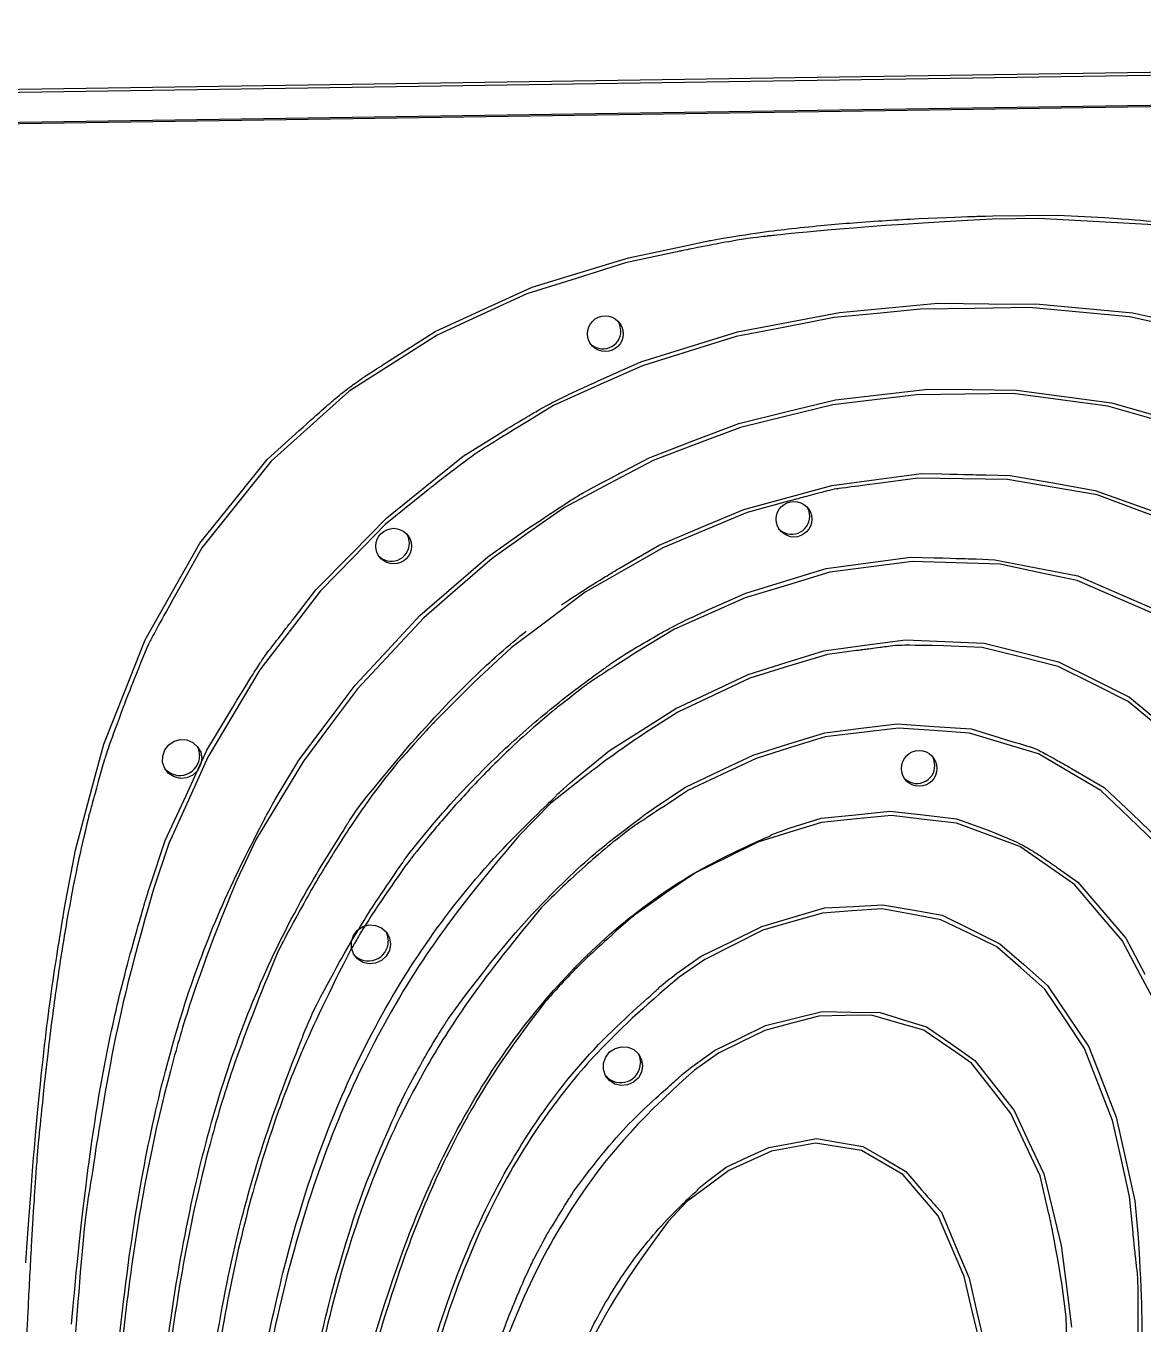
# Model space of a CAD drawing. Header units: millimetres. Extents: x -1640 to 0, y -1584 to 0.
# Drawn here: x -1499.4 to -1313.2, y -1195.6 to -979.3 of the extents above; entities that cross this region are included whole.
import ezdxf

# ---------------------------------------------------------------- set-up
doc = ezdxf.new("R2010")
doc.units = ezdxf.units.MM

msp = doc.modelspace()

# ---------------------------------------------------------------- linework, layer by layer
at = {"color": 7, "linetype": 'Continuous', "lineweight": 25}
for p, q in [((-797.74, -979.28), (-1636.95, -991.91)), ((-797.39, -979.77), (-1636.6, -992.4))]:
    msp.add_line(p, q, dxfattribs=at)
at = {"color": 7, "linetype": 'Continuous'}
for p, q in [((-1510, -995.43), (-1217.02, -991.02)), ((-1217.31, -991.31), (-1363.51, -993.51)), ((-1363.51, -993.51), (-1509.7, -995.72)), ((-1330.63, -1011.36), (-1338.37, -1011.47)), ((-1338.25, -1010.92), (-1327.41, -1010.78)), ((-1320.53, -1011.91), (-1330.63, -1011.36)), ((-1327.41, -1010.78), (-1319.65, -1011.2)), ((-1310.42, -1012.46), (-1320.53, -1011.91)), ((-1407.03, -1020.36), (-1399.01, -1017.89)), ((-1391.45, -1017.02), (-1399.51, -1018.73)), ((-1399.01, -1017.89), (-1392.95, -1016.63)), ((-1415.06, -1022.82), (-1407.03, -1020.36)), ((-1399.51, -1018.73), (-1407.73, -1021.33)), ((-1423.13, -1026.49), (-1415.06, -1022.82)), ((-1407.73, -1021.33), (-1415.94, -1023.93)), ((-1415.94, -1023.93), (-1423.43, -1027.37)), ((-1431.2, -1030.16), (-1423.13, -1026.49)), ((-1372.31, -1028.61), (-1363.81, -1027.01)), ((-1357.51, -1027.16), (-1364.69, -1027.86)), ((-1363.81, -1027.01), (-1355.6, -1026.25)), ((-1350.33, -1026.47), (-1357.51, -1027.16)), ((-1355.6, -1026.25), (-1347.4, -1025.49)), ((-1341.25, -1026.34), (-1350.33, -1026.47)), ((-1347.4, -1025.49), (-1338.94, -1025.56)), ((-1332.17, -1026.21), (-1341.25, -1026.34)), ((-1338.94, -1025.56), (-1330.48, -1025.63)), ((-1323.82, -1026.97), (-1332.17, -1026.21)), ((-1330.48, -1025.63), (-1322.68, -1026.36)), ((-1315.47, -1027.74), (-1323.82, -1026.97)), ((-1322.68, -1026.36), (-1314.88, -1027.1)), ((-1314.88, -1027.1), (-1306.69, -1028.91)), ((-1423.43, -1027.37), (-1430.91, -1030.81)), ((-1372.86, -1029.44), (-1381.03, -1031.03)), ((-1380.82, -1030.22), (-1372.31, -1028.61)), ((-1364.69, -1027.86), (-1372.86, -1029.44)), ((-1306.93, -1029.63), (-1315.47, -1027.74)), ((-1438.4, -1034.75), (-1431.2, -1030.16)), ((-1430.91, -1030.81), (-1438.22, -1035.48)), ((-1388.88, -1032.74), (-1380.82, -1030.22)), ((-1381.03, -1031.03), (-1388.85, -1033.45)), ((-1396.95, -1035.26), (-1388.88, -1032.74)), ((-1388.85, -1033.45), (-1396.66, -1035.88)), ((-1438.22, -1035.48), (-1445.53, -1040.15)), ((-1404.14, -1038.46), (-1396.95, -1035.26)), ((-1396.66, -1035.88), (-1404.08, -1039.19)), ((-1445.53, -1040.15), (-1452.05, -1045.98)), ((-1404.08, -1039.19), (-1411.5, -1042.51)), ((-1356.77, -1040.69), (-1349.08, -1039.8)), ((-1349.08, -1039.8), (-1341.68, -1039.87)), ((-1341.68, -1039.87), (-1334.28, -1039.94)), ((-1334.28, -1039.94), (-1326.37, -1040.99)), ((-1364.94, -1042.4), (-1372.62, -1044.29)), ((-1372.53, -1043.54), (-1364.46, -1041.57)), ((-1357.96, -1041.56), (-1364.94, -1042.4)), ((-1364.46, -1041.57), (-1356.77, -1040.69)), ((-1350.98, -1040.72), (-1357.96, -1041.56)), ((-1342.93, -1040.61), (-1350.98, -1040.72)), ((-1334.87, -1040.5), (-1342.93, -1040.61)), ((-1326.96, -1041.55), (-1334.87, -1040.5)), ((-1319.06, -1042.61), (-1326.96, -1041.55)), ((-1326.37, -1040.99), (-1318.47, -1042.05)), ((-1318.47, -1042.05), (-1310.86, -1044.26)), ((-1411.5, -1042.51), (-1415.83, -1045.16)), ((-1380.59, -1045.52), (-1372.53, -1043.54)), ((-1372.62, -1044.29), (-1380.3, -1046.18)), ((-1311.31, -1044.84), (-1319.06, -1042.61)), ((-1459.21, -1051.53), (-1453.88, -1046.69)), ((-1452.05, -1045.98), (-1458.56, -1051.81)), ((-1388.08, -1048.36), (-1380.59, -1045.52)), ((-1380.3, -1046.18), (-1387.6, -1048.92)), ((-1426.55, -1050.94), (-1421.29, -1047.67)), ((-1395.56, -1051.21), (-1388.08, -1048.36)), ((-1387.6, -1048.92), (-1394.9, -1051.67)), ((-1432.9, -1056.08), (-1426.55, -1050.94)), ((-1464.82, -1058.5), (-1459.21, -1051.53)), ((-1458.56, -1051.81), (-1464.33, -1059.02)), ((-1394.9, -1051.67), (-1402.28, -1055.59)), ((-1399.67, -1053.39), (-1395.56, -1051.21)), ((-1365.11, -1055.82), (-1357.64, -1054.83)), ((-1357.64, -1054.83), (-1350.16, -1053.83)), ((-1350.75, -1054.63), (-1357.35, -1055.49)), ((-1343.28, -1054.73), (-1350.75, -1054.63)), ((-1350.16, -1053.83), (-1346.8, -1053.91)), ((-1335.81, -1054.83), (-1343.28, -1054.73)), ((-1339.38, -1054.08), (-1335.33, -1054.17)), ((-1328.35, -1056.12), (-1335.81, -1054.83)), ((-1335.33, -1054.17), (-1328.25, -1055.41)), ((-1328.25, -1055.41), (-1321.17, -1056.65)), ((-1432.94, -1056.99), (-1439.56, -1062.33)), ((-1439.26, -1061.23), (-1432.9, -1056.08)), ((-1402.28, -1055.59), (-1409.66, -1059.51)), ((-1372.45, -1057.83), (-1365.11, -1055.82)), ((-1320.88, -1057.41), (-1328.35, -1056.12)), ((-1321.17, -1056.65), (-1314.2, -1059.16)), ((-1314.16, -1059.89), (-1320.88, -1057.41)), ((-1470.43, -1065.47), (-1464.82, -1058.5)), ((-1464.33, -1059.02), (-1470.11, -1066.24)), ((-1409.66, -1059.51), (-1415.69, -1063.75)), ((-1379.78, -1059.85), (-1372.45, -1057.83)), ((-1372.3, -1058.47), (-1379.2, -1060.37)), ((-1314.2, -1059.16), (-1307.23, -1061.67)), ((-1445.19, -1067.23), (-1439.26, -1061.23)), ((-1386.83, -1062.81), (-1379.78, -1059.85)), ((-1379.2, -1060.37), (-1386.24, -1063.3)), ((-1307.43, -1062.37), (-1314.16, -1059.89)), ((-1439.56, -1062.33), (-1444.94, -1067.88)), ((-1422.45, -1067.71), (-1415.91, -1063.14)), ((-1415.69, -1063.75), (-1421.71, -1067.98)), ((-1393.87, -1065.76), (-1386.83, -1062.81)), ((-1386.24, -1063.3), (-1393.29, -1066.24)), ((-1474.99, -1073.52), (-1470.43, -1065.47)), ((-1470.11, -1066.24), (-1474.31, -1073.69)), ((-1400.48, -1069.61), (-1393.87, -1065.76)), ((-1393.29, -1066.24), (-1399.75, -1069.94)), ((-1451.12, -1073.22), (-1445.19, -1067.23)), ((-1444.94, -1067.88), (-1450.32, -1073.42)), ((-1428.11, -1072.6), (-1422.45, -1067.71)), ((-1421.71, -1067.98), (-1427.42, -1072.94)), ((-1359.02, -1068.74), (-1351.99, -1067.79)), ((-1351.99, -1067.79), (-1348.03, -1067.88)), ((-1341, -1068.09), (-1337.93, -1068.21)), ((-1337.93, -1068.21), (-1331.01, -1069.56)), ((-1399.75, -1069.94), (-1406.21, -1073.64)), ((-1372.74, -1071.72), (-1366.06, -1069.69)), ((-1365.4, -1070.31), (-1372.48, -1072.43)), ((-1366.06, -1069.69), (-1359.02, -1068.74)), ((-1358.55, -1069.42), (-1365.4, -1070.31)), ((-1351.7, -1068.53), (-1358.55, -1069.42)), ((-1344.37, -1068.75), (-1351.7, -1068.53)), ((-1337.05, -1068.97), (-1344.37, -1068.75)), ((-1330.61, -1070.33), (-1337.05, -1068.97)), ((-1331.01, -1069.56), (-1324.08, -1070.91)), ((-1324.17, -1071.68), (-1330.61, -1070.33)), ((-1433.77, -1077.5), (-1428.11, -1072.6)), ((-1372.48, -1072.43), (-1379.56, -1074.55)), ((-1379.42, -1073.76), (-1372.74, -1071.72)), ((-1317.7, -1074.48), (-1324.17, -1071.68)), ((-1324.08, -1070.91), (-1317.7, -1073.69)), ((-1479.55, -1081.56), (-1474.99, -1073.52)), ((-1450.32, -1073.42), (-1455.39, -1079.99)), ((-1454.74, -1077.93), (-1451.12, -1073.22)), ((-1427.42, -1072.94), (-1433.13, -1077.9)), ((-1406.21, -1073.64), (-1412.38, -1078.26)), ((-1385.5, -1076.47), (-1379.42, -1073.76)), ((-1379.56, -1074.55), (-1385.43, -1077.17)), ((-1317.7, -1073.69), (-1311.31, -1076.47)), ((-1311.22, -1077.27), (-1317.7, -1074.48)), ((-1439.15, -1083.31), (-1433.77, -1077.5)), ((-1433.13, -1077.9), (-1438.63, -1083.8)), ((-1412.38, -1078.26), (-1418.56, -1082.87)), ((-1385.43, -1077.17), (-1391.3, -1079.79)), ((-1455.39, -1079.99), (-1460.47, -1086.56)), ((-1391.3, -1079.79), (-1397.91, -1083.8)), ((-1483.01, -1090.26), (-1479.55, -1081.56)), ((-1444.54, -1089.12), (-1439.15, -1083.31)), ((-1418.56, -1082.87), (-1423.89, -1087.83)), ((-1372.72, -1085.36), (-1366.41, -1083.39)), ((-1366.41, -1083.39), (-1359.61, -1082.47)), ((-1360.99, -1083.36), (-1365.83, -1084)), ((-1359.61, -1082.47), (-1352.8, -1081.55)), ((-1352.8, -1081.55), (-1346.24, -1081.84)), ((-1340.05, -1082.81), (-1346.44, -1082.55)), ((-1346.24, -1081.84), (-1339.68, -1082.13)), ((-1333.69, -1084.4), (-1340.05, -1082.81)), ((-1339.68, -1082.13), (-1333.48, -1083.69)), ((-1438.63, -1083.8), (-1444.14, -1089.71)), ((-1379.03, -1087.32), (-1372.72, -1085.36)), ((-1365.83, -1084), (-1372.29, -1085.97)), ((-1327.33, -1085.99), (-1333.69, -1084.4)), ((-1333.48, -1083.69), (-1327.29, -1085.24)), ((-1327.29, -1085.24), (-1321.38, -1088.17)), ((-1460.47, -1086.56), (-1464.79, -1093.84)), ((-1385.05, -1090.16), (-1379.03, -1087.32)), ((-1372.29, -1085.97), (-1378.74, -1087.94)), ((-1321.51, -1088.91), (-1327.33, -1085.99)), ((-1449.24, -1095.35), (-1444.54, -1089.12)), ((-1444.14, -1089.71), (-1448.66, -1095.74)), ((-1378.74, -1087.94), (-1384.76, -1090.77)), ((-1315.68, -1091.83), (-1321.51, -1088.91)), ((-1321.38, -1088.17), (-1315.47, -1091.1)), ((-1486.46, -1098.95), (-1483.01, -1090.26)), ((-1391.07, -1093), (-1385.05, -1090.16)), ((-1384.76, -1090.77), (-1390.78, -1093.6)), ((-1310.54, -1096.1), (-1315.68, -1091.83)), ((-1315.47, -1091.1), (-1310.24, -1095.46)), ((-1469.29, -1099.96), (-1464.97, -1092.77)), ((-1464.79, -1093.84), (-1469.12, -1101.12)), ((-1396.62, -1096.51), (-1391.07, -1093)), ((-1390.78, -1093.6), (-1396.07, -1096.98)), ((-1453.95, -1101.59), (-1449.24, -1095.35)), ((-1448.66, -1095.74), (-1453.18, -1101.76)), ((-1402.17, -1100.02), (-1396.62, -1096.51)), ((-1366.25, -1097.05), (-1360.21, -1096.3)), ((-1360.21, -1096.3), (-1354.17, -1095.54)), ((-1354, -1096.26), (-1360.09, -1097)), ((-1354.17, -1095.54), (-1348.02, -1095.98)), ((-1348.08, -1096.68), (-1354, -1096.26)), ((-1348.02, -1095.98), (-1341.87, -1096.41)), ((-1341.87, -1096.41), (-1337.18, -1097.84)), ((-1372.23, -1098.9), (-1366.25, -1097.05)), ((-1366.19, -1097.73), (-1371.96, -1099.52)), ((-1360.09, -1097), (-1366.19, -1097.73)), ((-1342.16, -1097.1), (-1348.08, -1096.68)), ((-1336.41, -1098.83), (-1342.16, -1097.1)), ((-1488.83, -1107.77), (-1486.46, -1098.95)), ((-1472.75, -1107.48), (-1469.29, -1099.96)), ((-1407.93, -1104.71), (-1402.17, -1100.02)), ((-1383.85, -1103.43), (-1378.21, -1100.75)), ((-1378.21, -1100.75), (-1372.23, -1098.9)), ((-1371.96, -1099.52), (-1377.73, -1101.31)), ((-1330.66, -1100.56), (-1336.41, -1098.83)), ((-1325.45, -1103.62), (-1330.66, -1100.56)), ((-1469.12, -1101.12), (-1472.36, -1108.3)), ((-1457.88, -1108.15), (-1453.95, -1101.59)), ((-1453.18, -1101.76), (-1457.11, -1108.26)), ((-1377.73, -1101.31), (-1383.4, -1103.99)), ((-1325.15, -1102.97), (-1319.69, -1106.14)), ((-1406.65, -1104.58), (-1411.94, -1108.8)), ((-1389.48, -1106.12), (-1383.85, -1103.43)), ((-1383.4, -1103.99), (-1389.08, -1106.67)), ((-1320.23, -1106.68), (-1325.45, -1103.62)), ((-1394.57, -1109.47), (-1389.48, -1106.12)), ((-1389.08, -1106.67), (-1392.9, -1109.19)), ((-1315.57, -1111.13), (-1320.23, -1106.68)), ((-1319.69, -1106.14), (-1315.1, -1110.52)), ((-1491.19, -1116.58), (-1488.83, -1107.77)), ((-1476.22, -1115), (-1472.75, -1107.48)), ((-1472.36, -1108.3), (-1475.61, -1115.47)), ((-1457.11, -1108.26), (-1461.04, -1114.76)), ((-1411.94, -1108.8), (-1417.25, -1114.21)), ((-1372.02, -1112.86), (-1366.84, -1111.29)), ((-1366.84, -1111.29), (-1361.12, -1110.69)), ((-1360.95, -1111.41), (-1366.79, -1111.98)), ((-1361.12, -1110.69), (-1355.4, -1110.09)), ((-1355.12, -1110.84), (-1360.95, -1111.41)), ((-1355.4, -1110.09), (-1349.84, -1110.74)), ((-1349.7, -1111.48), (-1355.12, -1110.84)), ((-1349.84, -1110.74), (-1344.28, -1111.38)), ((-1344.28, -1112.12), (-1349.7, -1111.48)), ((-1344.28, -1111.38), (-1339.05, -1113.28)), ((-1310.9, -1115.58), (-1315.57, -1111.13)), ((-1315.1, -1110.52), (-1310.5, -1114.9)), ((-1372.1, -1113.62), (-1377.4, -1115.26)), ((-1366.79, -1111.98), (-1372.1, -1113.62)), ((-1339.02, -1114.06), (-1344.28, -1112.12)), ((-1478.76, -1122.55), (-1476.22, -1115)), ((-1475.61, -1115.47), (-1478.16, -1123.08)), ((-1461.04, -1114.76), (-1464.28, -1121.6)), ((-1377.4, -1115.26), (-1382.59, -1117.82)), ((-1333.75, -1115.99), (-1339.02, -1114.06)), ((-1329.2, -1119.16), (-1333.75, -1115.99)), ((-1492.84, -1125.33), (-1491.19, -1116.58)), ((-1382.59, -1117.82), (-1387.79, -1120.37)), ((-1324.65, -1122.32), (-1329.2, -1119.16)), ((-1327.3, -1119.64), (-1324.06, -1121.92)), ((-1387.79, -1120.37), (-1392.58, -1123.63)), ((-1320.67, -1126.99), (-1324.65, -1122.32)), ((-1324.06, -1121.92), (-1320.07, -1126.58)), ((-1371.55, -1127.77), (-1366.32, -1126.24)), ((-1361.7, -1126.73), (-1366.62, -1127.09)), ((-1366.32, -1126.24), (-1361.48, -1125.97)), ((-1356.78, -1126.38), (-1361.7, -1126.73)), ((-1361.48, -1125.97), (-1356.65, -1125.71)), ((-1351.84, -1127.29), (-1356.78, -1126.38)), ((-1356.65, -1125.71), (-1351.67, -1126.57)), ((-1351.67, -1126.57), (-1346.7, -1127.42)), ((-1320.07, -1126.58), (-1316.08, -1131.25)), ((-1376.78, -1129.31), (-1371.55, -1127.77)), ((-1371.6, -1128.51), (-1376.59, -1129.94)), ((-1366.62, -1127.09), (-1371.6, -1128.51)), ((-1346.9, -1128.2), (-1351.84, -1127.29)), ((-1342.24, -1130.45), (-1346.9, -1128.2)), ((-1346.7, -1127.42), (-1341.88, -1129.82)), ((-1316.69, -1131.65), (-1320.67, -1126.99)), ((-1381.82, -1131.8), (-1376.78, -1129.31)), ((-1376.59, -1129.94), (-1381.44, -1132.37)), ((-1337.58, -1132.7), (-1342.24, -1130.45)), ((-1341.88, -1129.82), (-1337.07, -1132.21)), ((-1386.86, -1134.29), (-1381.82, -1131.8)), ((-1381.44, -1132.37), (-1386.28, -1134.8)), ((-1333.57, -1136.22), (-1337.58, -1132.7)), ((-1337.07, -1132.21), (-1333.1, -1135.68)), ((-1313.61, -1137.44), (-1316.69, -1131.65)), ((-1316.08, -1131.25), (-1312.93, -1137.24)), ((-1390.97, -1137.15), (-1386.86, -1134.29)), ((-1386.28, -1134.8), (-1390.54, -1137.75)), ((-1329.55, -1139.74), (-1333.57, -1136.22)), ((-1333.1, -1135.68), (-1329.14, -1139.16)), ((-1310.52, -1143.22), (-1313.61, -1137.44)), ((-1326.24, -1144.69), (-1329.55, -1139.74)), ((-1329.14, -1139.16), (-1325.71, -1144.25)), ((-1371.43, -1144.67), (-1366.69, -1143.5)), ((-1366.69, -1143.5), (-1361.86, -1143.59)), ((-1358.49, -1144.11), (-1362.89, -1144.18)), ((-1361.86, -1143.59), (-1357.03, -1143.67)), ((-1354.11, -1145.36), (-1358.49, -1144.11)), ((-1357.03, -1143.67), (-1353.16, -1144.85)), ((-1380.4, -1147.91), (-1376.17, -1145.84)), ((-1371.76, -1145.45), (-1376.25, -1146.64)), ((-1376.17, -1145.84), (-1371.43, -1144.67)), ((-1367.28, -1144.25), (-1371.76, -1145.45)), ((-1362.89, -1144.18), (-1367.28, -1144.25)), ((-1349.73, -1146.6), (-1354.11, -1145.36)), ((-1353.16, -1144.85), (-1349.3, -1146.02)), ((-1349.3, -1146.02), (-1345.27, -1148.84)), ((-1322.94, -1149.64), (-1326.24, -1144.69)), ((-1325.71, -1144.25), (-1322.27, -1149.35)), ((-1384.63, -1149.97), (-1380.4, -1147.91)), ((-1376.25, -1146.64), (-1380.13, -1148.53)), ((-1348.39, -1147.52), (-1349.73, -1146.6)), ((-1388.43, -1152.69), (-1384.63, -1149.97)), ((-1384.01, -1150.42), (-1387.98, -1153.24)), ((-1380.13, -1148.53), (-1384.01, -1150.42)), ((-1345.27, -1148.84), (-1341.24, -1151.67)), ((-1341.83, -1152.08), (-1344.44, -1150.26)), ((-1320.61, -1155.65), (-1322.94, -1149.64)), ((-1322.27, -1149.35), (-1319.97, -1155.22)), ((-1338.54, -1156.28), (-1341.83, -1152.08)), ((-1341.24, -1151.67), (-1337.97, -1155.83)), ((-1335.25, -1160.48), (-1338.54, -1156.28)), ((-1337.97, -1155.83), (-1334.7, -1159.98)), ((-1318.27, -1161.66), (-1320.61, -1155.65)), ((-1319.97, -1155.22), (-1317.67, -1161.09)), ((-1332.82, -1165.68), (-1335.25, -1160.48)), ((-1334.7, -1159.98), (-1332.23, -1165.25)), ((-1317.67, -1161.09), (-1316.13, -1168.05)), ((-1316.86, -1167.98), (-1318.27, -1161.66)), ((-1375.59, -1166.14), (-1371.63, -1165.4)), ((-1371.63, -1165.4), (-1367.67, -1164.66)), ((-1367.8, -1165.42), (-1371.48, -1166.09)), ((-1363.99, -1166.02), (-1367.8, -1165.42)), ((-1367.67, -1164.66), (-1363.8, -1165.31)), ((-1363.8, -1165.31), (-1359.92, -1165.96)), ((-1330.38, -1170.88), (-1332.82, -1165.68)), ((-1332.23, -1165.25), (-1329.75, -1170.51)), ((-1382.7, -1169.41), (-1379.14, -1167.77)), ((-1379.14, -1167.77), (-1375.59, -1166.14)), ((-1375.16, -1166.77), (-1378.71, -1168.38)), ((-1371.48, -1166.09), (-1375.16, -1166.77)), ((-1360.17, -1166.62), (-1363.99, -1166.02)), ((-1356.72, -1168.64), (-1360.17, -1166.62)), ((-1359.92, -1165.96), (-1356.33, -1168.06)), ((-1382.25, -1169.98), (-1385.78, -1172.6)), ((-1385.61, -1171.57), (-1382.7, -1169.41)), ((-1378.71, -1168.38), (-1382.25, -1169.98)), ((-1353.27, -1170.65), (-1356.72, -1168.64)), ((-1356.33, -1168.06), (-1352.73, -1170.16)), ((-1315.44, -1174.29), (-1316.86, -1167.98)), ((-1316.13, -1168.05), (-1314.58, -1175.01)), ((-1350.33, -1174.09), (-1353.27, -1170.65)), ((-1352.73, -1170.16), (-1350.77, -1172.46)), ((-1328.94, -1176.97), (-1330.38, -1170.88)), ((-1329.75, -1170.51), (-1328.3, -1176.49)), ((-1385.78, -1172.6), (-1389.31, -1175.22)), ((-1347.38, -1177.53), (-1350.33, -1174.09)), ((-1314.87, -1180.32), (-1315.44, -1174.29)), ((-1389.31, -1175.22), (-1392.35, -1178.48)), ((-1347.8, -1175.85), (-1346.8, -1176.94)), ((-1328.3, -1176.49), (-1326.85, -1182.46)), ((-1314.58, -1175.01), (-1314, -1181.15)), ((-1345.21, -1182.59), (-1347.38, -1177.53)), ((-1346.8, -1176.94), (-1344.51, -1182.44)), ((-1343.04, -1187.65), (-1345.21, -1182.59)), ((-1344.51, -1182.44), (-1342.21, -1187.93)), ((-1326.85, -1182.46), (-1325.98, -1189.28)), ((-1341.73, -1193.16), (-1343.04, -1187.65)), ((-1342.21, -1187.93), (-1340.89, -1193.58)), ((-1326.03, -1194.37), (-1326.77, -1188.71)), ((-1325.98, -1189.28), (-1325.11, -1196.11)), ((-1340.41, -1198.66), (-1341.73, -1193.16)), ((-1340.89, -1193.58), (-1339.56, -1199.23)), ((-1325.74, -1203.1), (-1326.03, -1194.37))]:
    msp.add_line(p, q, dxfattribs=at)
at = {"color": 7, "linetype": 'Continuous', "lineweight": 25, "flags": 128}
for points in [[(-1400.24, -1030.08), (-1400.41, -1029.07), (-1400.6, -1028.66)], [(-1368.78, -1060.98), (-1368.95, -1059.97), (-1369.14, -1059.56)], [(-1435.51, -1065.47), (-1435.69, -1064.46), (-1435.88, -1064.05)], [(-1470.14, -1101.35), (-1470.32, -1102.41), (-1470.84, -1103.36), (-1471.63, -1104.1), (-1472.62, -1104.55), (-1473.7, -1104.65), (-1474.74, -1104.4), (-1475.65, -1103.83), (-1476.3, -1103), (-1476.65, -1101.99), (-1476.64, -1100.92), (-1476.29, -1099.9), (-1475.62, -1099.04), (-1474.72, -1098.44), (-1473.67, -1098.17), (-1472.6, -1098.24), (-1471.61, -1098.65), (-1470.82, -1099.37), (-1470.31, -1100.3), (-1470.14, -1101.35)], [(-1470.9, -1099.26), (-1470.66, -1099.8), (-1470.49, -1100.86)], [(-1347.91, -1102.5), (-1348.08, -1101.49), (-1348.27, -1101.07)], [(-1438.68, -1132.26), (-1438.86, -1133.31), (-1439.38, -1134.26), (-1440.18, -1135), (-1441.17, -1135.45), (-1442.24, -1135.55), (-1443.29, -1135.3), (-1444.19, -1134.73), (-1444.85, -1133.9), (-1445.19, -1132.89), (-1445.19, -1131.82), (-1444.83, -1130.8), (-1444.17, -1129.94), (-1443.26, -1129.34), (-1442.21, -1129.07), (-1441.14, -1129.14), (-1440.15, -1129.55), (-1439.36, -1130.27), (-1438.85, -1131.2), (-1438.68, -1132.26)], [(-1439.45, -1130.16), (-1439.2, -1130.7), (-1439.03, -1131.76)], [(-1396.64, -1152.54), (-1396.82, -1153.6), (-1397.34, -1154.55), (-1398.14, -1155.28), (-1399.13, -1155.73), (-1400.21, -1155.83), (-1401.25, -1155.59), (-1402.15, -1155.01), (-1402.81, -1154.18), (-1403.15, -1153.17), (-1403.15, -1152.1), (-1402.79, -1151.08), (-1402.13, -1150.23), (-1401.22, -1149.63), (-1400.18, -1149.35), (-1399.1, -1149.42), (-1398.11, -1149.84), (-1397.32, -1150.55), (-1396.81, -1151.48), (-1396.64, -1152.54)], [(-1397.41, -1150.45), (-1397.17, -1150.99), (-1396.99, -1152.04)]]:
    msp.add_lwpolyline(points, dxfattribs=at)
at = {"color": 7, "linetype": 'Continuous', "lineweight": 25}
for centre in [(-1402.86, -1030.56), (-1371.4, -1061.46), (-1438.13, -1065.95), (-1350.53, -1102.98)]:
    msp.add_circle(centre, 2.97, dxfattribs=at)
for centre, radius, start, end in [((-1403.25, -1030.06), 3.01, 222.2822, 359.6916), ((-1371.79, -1060.96), 3.01, 222.2822, 359.6916), ((-1438.52, -1065.46), 3.01, 222.2822, 359.6916), ((-1473.8, -1100.85), 3.31, 221.6398, 359.8019), ((-1350.92, -1102.48), 3.01, 222.2822, 359.6916), ((-1442.34, -1131.75), 3.31, 221.6398, 359.8019), ((-1400.31, -1152.03), 3.31, 221.6398, 359.8019)]:
    msp.add_arc(centre, radius, start, end, dxfattribs=at)
at = {"color": 7, "linetype": 'Continuous'}
for points, knots in [([(-1384.7, -1014.89), (-1378.42, -1013.81), (-1370.33, -1012.82), (-1361.08, -1011.98), (-1349.52, -1011.26), (-1338.25, -1010.92), (-1342.01, -1011.01), (-1338.25, -1010.92)], [0, 0, 0, 0, 0.136403, 0.310763, 0.509833, 0.75799, 1, 1, 1, 1]), ([(-1338.37, -1011.47), (-1361.03, -1012.64), (-1380.16, -1014.85), (-1373.79, -1014.02), (-1380.16, -1014.85)], [0, 0, 0, 0, 0.5411465, 1, 1, 1, 1]), ([(-1319.64, -1011.2), (-1315.41, -1011.48), (-1310.52, -1011.9), (-1303.1, -1012.68), (-1305.57, -1012.41), (-1303.1, -1012.68)], [0, 0, 0, 0, 0.255455, 0.5507, 1, 1, 1, 1]), ([(-1392.95, -1016.63), (-1387.5, -1015.49), (-1384.7, -1014.89), (-1385.63, -1015.09), (-1384.7, -1014.89)], [0, 0, 0, 0, 0.659997, 1, 1, 1, 1]), ([(-1380.16, -1014.85), (-1382.34, -1015.22), (-1385.55, -1015.82), (-1391.45, -1017.02), (-1389.48, -1016.61), (-1391.45, -1017.02)], [0, 0, 0, 0, 0.192407, 0.477037, 1, 1, 1, 1]), ([(-1453.88, -1046.69), (-1450.24, -1043.41), (-1447.65, -1041.14), (-1445.46, -1039.42), (-1442.58, -1037.43), (-1438.4, -1034.75), (-1439.8, -1035.64), (-1438.4, -1034.75)], [0, 0, 0, 0, 0.250016, 0.425947, 0.567873, 0.746507, 1, 1, 1, 1]), ([(-1421.29, -1047.67), (-1417.29, -1045.21), (-1414.24, -1043.4), (-1411.63, -1041.97), (-1408.38, -1040.38), (-1404.14, -1038.46), (-1405.56, -1039.1), (-1404.14, -1038.46)], [0, 0, 0, 0, 0.241273, 0.422969, 0.575854, 0.761157, 1, 1, 1, 1]), ([(-1415.83, -1045.16), (-1420.27, -1047.89), (-1423.24, -1049.72), (-1422.25, -1049.11), (-1423.24, -1049.72)], [0, 0, 0, 0, 0.598834, 1, 1, 1, 1]), ([(-1423.24, -1049.72), (-1425.22, -1051.07), (-1428, -1053.13), (-1432.94, -1056.99), (-1431.3, -1055.69), (-1432.94, -1056.99)], [0, 0, 0, 0, 0.19757, 0.483278, 1, 1, 1, 1]), ([(-1406.57, -1057.07), (-1402.94, -1055.13), (-1399.67, -1053.39), (-1400.76, -1053.97), (-1399.67, -1053.39)], [0, 0, 0, 0, 0.526611, 1, 1, 1, 1]), ([(-1346.8, -1053.91), (-1342.74, -1054.01), (-1339.38, -1054.08), (-1340.5, -1054.06), (-1339.38, -1054.08)], [0, 0, 0, 0, 0.546503, 1, 1, 1, 1]), ([(-1415.91, -1063.14), (-1409.87, -1059.09), (-1407.94, -1057.87), (-1406.57, -1057.07), (-1407.03, -1057.34), (-1406.57, -1057.07)], [0, 0, 0, 0, 0.652941, 0.857885, 1, 1, 1, 1]), ([(-1364.68, -1056.47), (-1365.87, -1056.75), (-1367.74, -1057.24), (-1372.3, -1058.47), (-1370.78, -1058.06), (-1372.3, -1058.47)], [0, 0, 0, 0, 0.155278, 0.399983, 1, 1, 1, 1]), ([(-1357.35, -1055.49), (-1362.68, -1056.2), (-1364.68, -1056.47), (-1364.01, -1056.38), (-1364.68, -1056.47)], [0, 0, 0, 0, 0.727722, 1, 1, 1, 1]), ([(-1348.03, -1067.88), (-1343.88, -1068), (-1341, -1068.09), (-1341.96, -1068.06), (-1341, -1068.09)], [0, 0, 0, 0, 0.590503, 1, 1, 1, 1]), ([(-1410.18, -1075.75), (-1408.2, -1074.39), (-1405.41, -1072.6), (-1400.48, -1069.61), (-1402.13, -1070.6), (-1400.48, -1069.61)], [0, 0, 0, 0, 0.209322, 0.497677, 1, 1, 1, 1]), ([(-1474.31, -1073.69), (-1476.18, -1077.03), (-1477.76, -1079.9), (-1478.65, -1081.56), (-1479.11, -1082.49), (-1478.95, -1082.18), (-1479.11, -1082.49)], [0, 0, 0, 0, 0.382125, 0.708936, 0.896911, 1, 1, 1, 1]), ([(-1400.22, -1084.37), (-1395.45, -1081.46), (-1391.91, -1079.48), (-1389.09, -1078.1), (-1385.5, -1076.47), (-1386.7, -1077.01), (-1385.5, -1076.47)], [0, 0, 0, 0, 0.33406, 0.576566, 0.764456, 1, 1, 1, 1]), ([(-1459.51, -1084.11), (-1458.66, -1083.01), (-1457.32, -1081.27), (-1454.74, -1077.93), (-1455.6, -1079.04), (-1454.74, -1077.93)], [0, 0, 0, 0, 0.177463, 0.458837, 1, 1, 1, 1]), ([(-1443.9, -1109.33), (-1436.71, -1100.28), (-1428.39, -1091.23), (-1421.88, -1084.96), (-1416.06, -1080.11), (-1418.02, -1081.7), (-1416.06, -1080.11)], [0, 0, 0, 0, 0.285821, 0.58961, 0.812881, 1, 1, 1, 1]), ([(-1479.11, -1082.49), (-1481.48, -1088.23), (-1484.01, -1094.81), (-1485.66, -1099.37), (-1486.64, -1102.41), (-1486.32, -1101.39), (-1486.64, -1102.41)], [0, 0, 0, 0, 0.291359, 0.62235, 0.849928, 1, 1, 1, 1]), ([(-1354.5, -1082.51), (-1355.69, -1082.66), (-1357.52, -1082.91), (-1360.99, -1083.36), (-1359.84, -1083.21), (-1360.99, -1083.36)], [0, 0, 0, 0, 0.183112, 0.465719, 1, 1, 1, 1]), ([(-1346.44, -1082.55), (-1351.96, -1082.43), (-1354.5, -1082.51), (-1353.65, -1082.47), (-1354.5, -1082.51)], [0, 0, 0, 0, 0.684969, 1, 1, 1, 1]), ([(-1464.97, -1092.77), (-1462.99, -1089.53), (-1461.23, -1086.71), (-1460.16, -1085.06), (-1459.51, -1084.11), (-1459.73, -1084.42), (-1459.51, -1084.11)], [0, 0, 0, 0, 0.370692, 0.694945, 0.887151, 1, 1, 1, 1]), ([(-1435.61, -1117.2), (-1430.5, -1110.81), (-1424.18, -1104.04), (-1417.11, -1097.34), (-1408.46, -1090.14), (-1400.22, -1084.37), (-1403, -1086.24), (-1400.22, -1084.37)], [0, 0, 0, 0, 0.168834, 0.359874, 0.560679, 0.79263, 1, 1, 1, 1]), ([(-1397.91, -1083.8), (-1403.75, -1087.5), (-1405.49, -1088.68), (-1406.62, -1089.51), (-1406.25, -1089.23), (-1406.62, -1089.51)], [0, 0, 0, 0, 0.663443, 0.865175, 1, 1, 1, 1]), ([(-1423.89, -1087.83), (-1429.25, -1093.06), (-1432.72, -1096.71), (-1431.57, -1095.49), (-1432.72, -1096.71)], [0, 0, 0, 0, 0.598037, 1, 1, 1, 1]), ([(-1406.62, -1089.51), (-1409.36, -1091.67), (-1411.82, -1093.59), (-1411, -1092.95), (-1411.82, -1093.59)], [0, 0, 0, 0, 0.52809, 1, 1, 1, 1]), ([(-1411.82, -1093.59), (-1416.26, -1097.33), (-1421.2, -1102.03), (-1426.25, -1107.28), (-1431.79, -1113.57), (-1436.25, -1119.32), (-1434.79, -1117.38), (-1436.25, -1119.32)], [0, 0, 0, 0, 0.163044, 0.354793, 0.559353, 0.795028, 1, 1, 1, 1]), ([(-1432.72, -1096.71), (-1435.85, -1100.2), (-1437.44, -1101.96), (-1436.91, -1101.37), (-1437.44, -1101.96)], [0, 0, 0, 0, 0.664411, 1, 1, 1, 1]), ([(-1396.07, -1096.98), (-1398.86, -1098.85), (-1402.05, -1101.1), (-1406.65, -1104.58), (-1405.12, -1103.41), (-1406.65, -1104.58)], [0, 0, 0, 0, 0.258239, 0.557433, 1, 1, 1, 1]), ([(-1337.18, -1097.84), (-1333.24, -1099.04), (-1331.55, -1099.53), (-1332.12, -1099.37), (-1331.55, -1099.53)], [0, 0, 0, 0, 0.700419, 1, 1, 1, 1]), ([(-1331.55, -1099.53), (-1331.07, -1099.73), (-1330.44, -1100.04), (-1328.85, -1100.88), (-1325.15, -1102.97), (-1326.38, -1102.26), (-1325.15, -1102.97)], [0, 0, 0, 0, 0.0714322, 0.1689657, 0.4155232, 1, 1, 1, 1]), ([(-1486.64, -1102.41), (-1487.2, -1104.47), (-1487.89, -1107.01), (-1488.99, -1111.02), (-1488.62, -1109.68), (-1488.99, -1111.02)], [0, 0, 0, 0, 0.23902, 0.534051, 1, 1, 1, 1]), ([(-1437.44, -1101.96), (-1440.76, -1106.04), (-1444.72, -1111.66), (-1448.91, -1118.17), (-1453.6, -1126.15), (-1457.39, -1133.45), (-1456.15, -1131), (-1457.39, -1133.45)], [0, 0, 0, 0, 0.1406125, 0.3243086, 0.5315875, 0.7792802, 1, 1, 1, 1]), ([(-1463.73, -1226.7), (-1460.62, -1204.04), (-1456.02, -1183.27), (-1449.9, -1164.36), (-1442.24, -1147.24), (-1432.54, -1131.2), (-1421.12, -1117.04), (-1407.93, -1104.71), (-1412.46, -1108.69), (-1407.93, -1104.71)], [0, 0, 0, 0, 0.166889, 0.321848, 0.466431, 0.602483, 0.738204, 0.869713, 1, 1, 1, 1]), ([(-1487.18, -1241.45), (-1485.66, -1215.35), (-1483.46, -1192.37), (-1480.47, -1172.09), (-1476.62, -1154.11), (-1471.56, -1137.32), (-1465.34, -1122.15), (-1457.88, -1108.15), (-1460.47, -1112.77), (-1457.88, -1108.15)], [0, 0, 0, 0, 0.190155, 0.358016, 0.506863, 0.640165, 0.76715, 0.885574, 1, 1, 1, 1]), ([(-1479.96, -1241.63), (-1478.14, -1216.36), (-1475.43, -1193.85), (-1471.73, -1173.77), (-1466.95, -1155.79), (-1460.69, -1138.86), (-1453.04, -1123.49), (-1443.9, -1109.33), (-1447.06, -1113.98), (-1443.9, -1109.33)], [0, 0, 0, 0, 0.1828294, 0.3462992, 0.4933213, 0.6270496, 0.7566053, 0.8794972, 1, 1, 1, 1]), ([(-1428.85, -1144.44), (-1420.62, -1133.19), (-1411.15, -1122.9), (-1403.05, -1115.7), (-1394.57, -1109.47), (-1397.44, -1111.49), (-1394.57, -1109.47)], [0, 0, 0, 0, 0.283153, 0.5670039, 0.7865923, 1, 1, 1, 1]), ([(-1392.9, -1109.19), (-1396.3, -1111.43), (-1398, -1112.54), (-1397.43, -1112.17), (-1398, -1112.54)], [0, 0, 0, 0, 0.667147, 1, 1, 1, 1]), ([(-1488.98, -1111.02), (-1490.55, -1117.47), (-1492.11, -1125.27), (-1493.6, -1133.98), (-1495.16, -1144.79), (-1496.38, -1155.49), (-1495.99, -1151.92), (-1496.38, -1155.49)], [0, 0, 0, 0, 0.146864, 0.323119, 0.518862, 0.761003, 1, 1, 1, 1]), ([(-1442.82, -1202.68), (-1437.48, -1184.41), (-1430.32, -1167.58), (-1421.54, -1152.44), (-1411.33, -1139.21), (-1399.3, -1127.68), (-1386.12, -1118.8), (-1372.02, -1112.86), (-1376.81, -1114.65), (-1372.02, -1112.86)], [0, 0, 0, 0, 0.160199, 0.31377, 0.46049, 0.600263, 0.739454, 0.872099, 1, 1, 1, 1]), ([(-1398, -1112.54), (-1400.15, -1114.11), (-1403.1, -1116.54), (-1406.45, -1119.46), (-1410.35, -1123.05), (-1413.55, -1126.22), (-1412.49, -1125.16), (-1413.55, -1126.22)], [0, 0, 0, 0, 0.1283082, 0.3126719, 0.5270121, 0.7823952, 1, 1, 1, 1]), ([(-1339.05, -1113.28), (-1335.47, -1114.65), (-1332.81, -1115.96), (-1330.51, -1117.42), (-1327.3, -1119.64), (-1328.36, -1118.89), (-1327.3, -1119.64)], [0, 0, 0, 0, 0.2848721, 0.5054322, 0.7090475, 1, 1, 1, 1]), ([(-1417.25, -1114.21), (-1429.43, -1128.47), (-1439.78, -1144.66), (-1448.36, -1162.92), (-1455.18, -1183.39), (-1460.27, -1206.2), (-1463.63, -1231.01), (-1465.38, -1258.35), (-1465.56, -1288.33), (-1464.19, -1321.09), (-1464.75, -1310.17), (-1464.19, -1321.09)], [0, 0, 0, 0, 0.085175, 0.172645, 0.264647, 0.363253, 0.470303, 0.5852, 0.711064, 0.849007, 1, 1, 1, 1]), ([(-1451.59, -1143.61), (-1447.99, -1136.54), (-1443.87, -1129.47), (-1440.07, -1123.61), (-1435.61, -1117.2), (-1437.11, -1119.32), (-1435.61, -1117.2)], [0, 0, 0, 0, 0.257013, 0.52167, 0.747736, 1, 1, 1, 1]), ([(-1436.25, -1119.32), (-1439.6, -1124.1), (-1441.84, -1127.45), (-1443.39, -1129.96), (-1445.21, -1133.05), (-1444.61, -1132.02), (-1445.21, -1133.05)], [0, 0, 0, 0, 0.35532, 0.601368, 0.781073, 1, 1, 1, 1]), ([(-1464.28, -1121.6), (-1470.36, -1136.24), (-1475.39, -1152.4), (-1479.43, -1170.38), (-1481.95, -1185.97), (-1483.94, -1203.01), (-1485.41, -1221.64), (-1484.97, -1215.43), (-1485.41, -1221.64)], [0, 0, 0, 0, 0.1535524, 0.3178126, 0.4969416, 0.650684, 0.8178065, 1, 1, 1, 1]), ([(-1491.86, -1195.56), (-1490.31, -1178.95), (-1488.41, -1164.06), (-1486.11, -1150.59), (-1482.8, -1136.08), (-1478.76, -1122.55), (-1480.17, -1127.04), (-1478.76, -1122.55)], [0, 0, 0, 0, 0.224807, 0.426777, 0.610613, 0.810542, 1, 1, 1, 1]), ([(-1478.16, -1123.08), (-1482.32, -1137.34), (-1485.86, -1153.3), (-1489.75, -1179.68), (-1488.61, -1170.86), (-1489.75, -1179.68)], [0, 0, 0, 0, 0.256248, 0.538783, 1, 1, 1, 1]), ([(-1392.58, -1123.63), (-1396.69, -1126.49), (-1398.54, -1127.88), (-1397.92, -1127.41), (-1398.54, -1127.88)], [0, 0, 0, 0, 0.683773, 1, 1, 1, 1]), ([(-1499.44, -1185.35), (-1498.24, -1167.19), (-1496.5, -1149.76), (-1494.8, -1136.98), (-1492.84, -1125.33), (-1493.53, -1129.21), (-1492.84, -1125.33)], [0, 0, 0, 0, 0.3014414, 0.5914175, 0.8047222, 1, 1, 1, 1]), ([(-1413.55, -1126.22), (-1424.36, -1139.14), (-1433.52, -1153.42), (-1441.11, -1169.3), (-1447.2, -1186.98), (-1452.04, -1207.65), (-1455.39, -1230.76), (-1457.33, -1256.56), (-1456.81, -1247.95), (-1457.33, -1256.56)], [0, 0, 0, 0, 0.119033, 0.239237, 0.364109, 0.49704, 0.64833, 0.815059, 1, 1, 1, 1]), ([(-1398.54, -1127.88), (-1403.46, -1132.19), (-1407.19, -1135.73), (-1409.89, -1138.55), (-1412.87, -1141.87), (-1411.89, -1140.76), (-1412.87, -1141.87)], [0, 0, 0, 0, 0.326184, 0.58268, 0.777324, 1, 1, 1, 1]), ([(-1445.21, -1133.05), (-1452.69, -1147.55), (-1458.79, -1163.23), (-1463.67, -1180.67), (-1466.75, -1196), (-1469.25, -1213.08), (-1471.25, -1232.19), (-1470.64, -1225.82), (-1471.25, -1232.19)], [0, 0, 0, 0, 0.157172, 0.319533, 0.494711, 0.646185, 0.813538, 1, 1, 1, 1]), ([(-1457.39, -1133.45), (-1463.9, -1148.98), (-1469.09, -1165.6), (-1473.15, -1184.19), (-1475.66, -1200.73), (-1477.65, -1219.44), (-1479.23, -1240.75), (-1478.75, -1233.64), (-1479.23, -1240.75)], [0, 0, 0, 0, 0.152187, 0.309888, 0.48246, 0.634476, 0.805612, 1, 1, 1, 1]), ([(-1441.53, -1264.32), (-1439.73, -1239.15), (-1436.2, -1216.37), (-1430.95, -1195.98), (-1424, -1178), (-1414.87, -1161.74), (-1403.86, -1148.13), (-1390.97, -1137.15), (-1395.42, -1140.65), (-1390.97, -1137.15)], [0, 0, 0, 0, 0.179132, 0.342455, 0.491262, 0.627266, 0.758457, 0.881367, 1, 1, 1, 1]), ([(-1390.54, -1137.75), (-1402.56, -1147.83), (-1412.98, -1160.3), (-1421.79, -1175.11), (-1428.96, -1192.21), (-1434.7, -1212.54), (-1438.61, -1235.28), (-1440.65, -1260.38), (-1440.12, -1252), (-1440.65, -1260.38)], [0, 0, 0, 0, 0.113641, 0.231537, 0.35682, 0.492012, 0.646349, 0.815293, 1, 1, 1, 1]), ([(-1412.87, -1141.87), (-1419.69, -1150.67), (-1426.01, -1160.9), (-1431.71, -1172.28), (-1437.45, -1186.8), (-1441.93, -1202.08), (-1440.53, -1196.96), (-1441.93, -1202.08)], [0, 0, 0, 0, 0.164499, 0.342521, 0.531251, 0.763087, 1, 1, 1, 1]), ([(-1472.84, -1245.3), (-1470.98, -1221.32), (-1468.25, -1200.15), (-1464.58, -1181.32), (-1458.89, -1161.53), (-1451.59, -1143.61), (-1454.16, -1149.54), (-1451.59, -1143.61)], [0, 0, 0, 0, 0.230722, 0.435306, 0.618875, 0.81561, 1, 1, 1, 1]), ([(-1436.13, -1156.91), (-1433.86, -1152.71), (-1432.1, -1149.61), (-1430.66, -1147.27), (-1428.85, -1144.44), (-1429.46, -1145.38), (-1428.85, -1144.44)], [0, 0, 0, 0, 0.330826, 0.577299, 0.767519, 1, 1, 1, 1]), ([(-1344.44, -1150.26), (-1346.94, -1148.53), (-1348.39, -1147.52), (-1347.91, -1147.86), (-1348.39, -1147.52)], [0, 0, 0, 0, 0.63132, 1, 1, 1, 1]), ([(-1408.14, -1173.5), (-1403.33, -1166.94), (-1397.8, -1160.77), (-1388.43, -1152.69), (-1391.65, -1155.28), (-1388.43, -1152.69)], [0, 0, 0, 0, 0.2830719, 0.5706194, 1, 1, 1, 1]), ([(-1387.98, -1153.24), (-1398.47, -1162.57), (-1407.86, -1174.63), (-1415.85, -1188.84), (-1423.07, -1207.58), (-1427.44, -1227.6), (-1426.2, -1220.88), (-1427.44, -1227.6)], [0, 0, 0, 0, 0.16211, 0.33882, 0.527761, 0.761137, 1, 1, 1, 1]), ([(-1496.38, -1155.49), (-1496.9, -1160.67), (-1497.14, -1162.77), (-1497.06, -1162.07), (-1497.14, -1162.77)], [0, 0, 0, 0, 0.711298, 1, 1, 1, 1]), ([(-1456.15, -1230.65), (-1452.64, -1206.89), (-1447.44, -1185.31), (-1442.24, -1170.19), (-1436.13, -1156.91), (-1438.26, -1161.3), (-1436.13, -1156.91)], [0, 0, 0, 0, 0.313481, 0.602475, 0.810326, 1, 1, 1, 1]), ([(-1497.14, -1162.77), (-1497.41, -1165.38), (-1497.76, -1169.83), (-1498.15, -1175.77), (-1498.58, -1182.85), (-1499.26, -1195.44), (-1499.87, -1208.63), (-1499.67, -1204.23), (-1499.87, -1208.63)], [0, 0, 0, 0, 0.057046, 0.154132, 0.28367, 0.43805, 0.712527, 1, 1, 1, 1]), ([(-1420.11, -1290.35), (-1420.63, -1267.81), (-1419.27, -1246.73), (-1416.12, -1227.39), (-1411.24, -1210.04), (-1406.26, -1197.99), (-1400.3, -1187.48), (-1393.4, -1178.62), (-1385.61, -1171.57), (-1388.3, -1173.83), (-1385.61, -1171.57)], [0, 0, 0, 0, 0.17696, 0.342457, 0.495739, 0.636299, 0.737785, 0.831656, 0.918623, 1, 1, 1, 1]), ([(-1413.3, -1182.01), (-1413.3, -1181.98), (-1413.28, -1181.93), (-1413.22, -1181.81), (-1413.04, -1181.47), (-1412.52, -1180.56), (-1411.11, -1178.22), (-1408.14, -1173.5), (-1409.14, -1175.07), (-1408.14, -1173.5)], [0, 0, 0, 0, 0.003793, 0.00893, 0.022686, 0.060893, 0.166624, 0.4402, 1, 1, 1, 1]), ([(-1350.76, -1172.46), (-1348.89, -1174.62), (-1347.8, -1175.85), (-1348.17, -1175.44), (-1347.8, -1175.85)], [0, 0, 0, 0, 0.634396, 1, 1, 1, 1]), ([(-1392.35, -1178.48), (-1401.1, -1190.05), (-1408.24, -1204.08), (-1413.72, -1220.37), (-1417.5, -1238.68), (-1419.6, -1259.81), (-1419.73, -1282.67), (-1417.84, -1307.01), (-1418.61, -1298.91), (-1417.84, -1307.01)], [0, 0, 0, 0, 0.106833, 0.223134, 0.350402, 0.489266, 0.647243, 0.817683, 1, 1, 1, 1]), ([(-1326.77, -1188.71), (-1327.84, -1182.19), (-1328.94, -1176.97), (-1328.56, -1178.7), (-1328.94, -1176.97)], [0, 0, 0, 0, 0.553305, 1, 1, 1, 1]), ([(-1489.75, -1179.68), (-1491.57, -1200.26), (-1492.79, -1221.19), (-1493.24, -1233.16), (-1493.58, -1246.32), (-1493.82, -1261.04), (-1493.75, -1256.13), (-1493.82, -1261.04)], [0, 0, 0, 0, 0.253405, 0.510591, 0.657659, 0.819254, 1, 1, 1, 1]), ([(-1314.14, -1187.02), (-1314.29, -1185.96), (-1314.47, -1184.32), (-1314.87, -1180.32), (-1314.73, -1181.65), (-1314.87, -1180.32)], [0, 0, 0, 0, 0.1584973, 0.4036778, 1, 1, 1, 1]), ([(-1414.37, -1183.97), (-1413.55, -1182.5), (-1413.36, -1182.13), (-1413.32, -1182.04), (-1413.31, -1182.02), (-1413.3, -1182.01), (-1413.31, -1182.02), (-1413.3, -1182.01)], [0, 0, 0, 0, 0.752815, 0.941884, 0.9853, 0.995701, 1, 1, 1, 1]), ([(-1314, -1181.15), (-1313.39, -1191.37), (-1313.3, -1203.1), (-1314.19, -1222.85), (-1313.81, -1216.27), (-1314.19, -1222.85)], [0, 0, 0, 0, 0.245573, 0.526832, 1, 1, 1, 1]), ([(-1422.2, -1202.95), (-1420.02, -1196.95), (-1417.59, -1190.9), (-1415.8, -1186.83), (-1414.37, -1183.97), (-1414.86, -1184.92), (-1414.37, -1183.97)], [0, 0, 0, 0, 0.310709, 0.628153, 0.844183, 1, 1, 1, 1]), ([(-1314.58, -1217.47), (-1314.34, -1212.24), (-1314.15, -1205.25), (-1314.04, -1197.89), (-1314.01, -1193.5), (-1314.02, -1189.95), (-1314.07, -1187.83), (-1314.15, -1187.02), (-1314.12, -1187.29), (-1314.15, -1187.02)], [0, 0, 0, 0, 0.171793, 0.40129, 0.643025, 0.787182, 0.903783, 0.973231, 1, 1, 1, 1])]:
    msp.add_open_spline(points, degree=3, knots=knots, dxfattribs=at)

doc.saveas('drawing.dxf')
